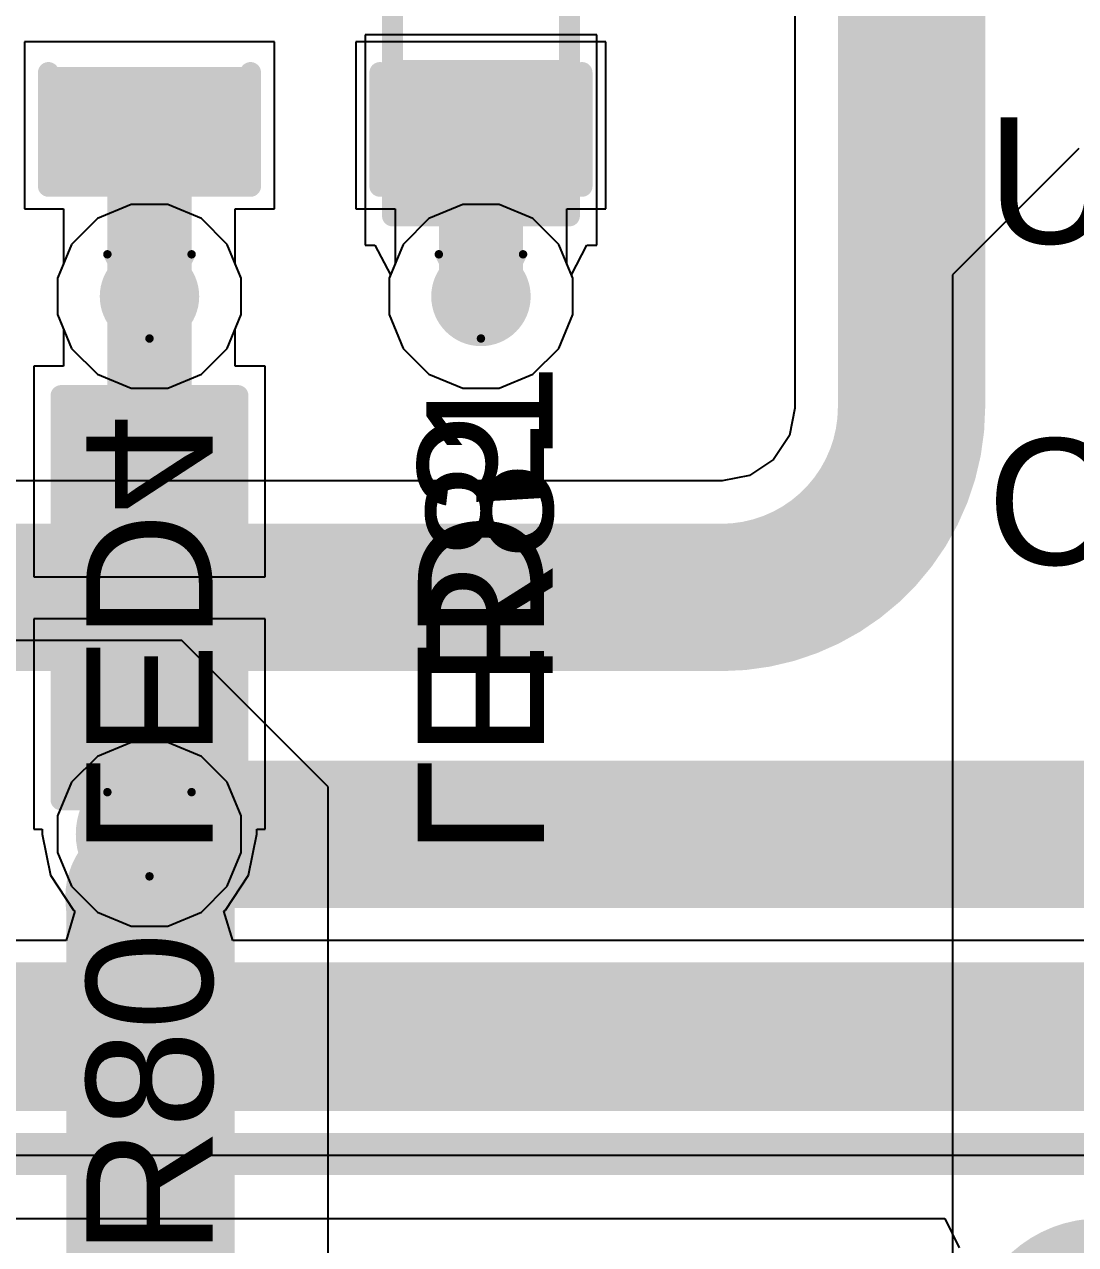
# Model space of a CAD drawing. Header units: inches. Extents: x 0 to 5359, y 0 to 5098.
# Drawn here: x 32.25 to 38.59, y 75 to 82.36 of the extents above; entities that cross this region are included whole.
import ezdxf

# ---------------------------------------------------------------- set-up
doc = ezdxf.new("R2010")
doc.units = ezdxf.units.IN
for name, color, linetype in [('Bottom Layer', 5, 'Continuous'), ('Bottom Overlay', 54, 'Continuous'), ('Bottom Paste', 16, 'Continuous'), ('Bottom Solder', 6, 'Continuous'), ('Drill Drawing', 1, 'Continuous'), ('Layer 1', 16, 'Continuous'), ('Layer 2', 76, 'Continuous'), ('Top Layer', 1, 'Continuous'), ('Top Overlay', 2, 'Continuous'), ('Top Paste', 8, 'Continuous'), ('Top Solder', 216, 'Continuous'), ('Via Holes', 16, 'Continuous')]:
    doc.layers.add(name, color=color, linetype=linetype)
doc.styles.add('Arial', font='', dxfattribs={"height": 0.2})
doc.styles.get('Arial').set_extended_font_data('Arial')

# ---------------------------------------------------------------- blocks, each defined once
blk = doc.blocks.new('R___0603_118')
at = {"layer": 'Top Layer'}
for points in [[(-0.381, 0.4445), (-0.381, -0.4445), (-1.143, -0.4445), (-1.143, 0.4445)], [(1.143, 0.4445), (1.143, -0.4445), (0.381, -0.4445), (0.381, 0.4445)]]:
    blk.add_hatch(color=1, dxfattribs=at).paths.add_polyline_path(points)
at = {"layer": 'Top Paste'}
for points in [[(-0.381, 0.4445), (-0.381, -0.4445), (-1.143, -0.4445), (-1.143, 0.4445)], [(1.143, 0.4445), (1.143, -0.4445), (0.381, -0.4445), (0.381, 0.4445)]]:
    blk.add_hatch(color=8, dxfattribs=at).paths.add_polyline_path(points)
at = {"layer": 'Top Solder'}
for points in [[(-0.2794, 0.5461), (-0.2794, -0.5461), (-1.2446, -0.5461), (-1.2446, 0.5461)], [(1.2446, 0.5461), (1.2446, -0.5461), (0.2794, -0.5461), (0.2794, 0.5461)]]:
    blk.add_hatch(color=216, dxfattribs=at).paths.add_polyline_path(points)
at = {"layer": 'Top Overlay'}
for points in [[(-1.2192, 0.5334, 0.127, 0.127, 0), (1.2192, 0.5334, 0.127, 0.127, 0)], [(-1.2192, 0.5334, 0.127, 0.127, 0), (-1.2192, -0.5334, 0.127, 0.127, 0)], [(1.2192, 0.5334, 0.127, 0.127, 0), (1.2192, -0.5334, 0.127, 0.127, 0)], [(-1.2192, -0.5334, 0.127, 0.127, 0), (1.2192, -0.5334, 0.127, 0.127, 0)]]:
    blk.add_lwpolyline(points, format="xyseb", dxfattribs=at)
for points in [[(-1.25095, 0.5334, 0.0635, 0.0635, 1), (-1.18745, 0.5334, 0.0635, 0.0635, 1)], [(-1.25095, 0.5334, 0.0635, 0.0635, 1), (-1.18745, 0.5334, 0.0635, 0.0635, 1)], [(1.18745, 0.5334, 0.0635, 0.0635, 1), (1.25095, 0.5334, 0.0635, 0.0635, 1)], [(1.18745, 0.5334, 0.0635, 0.0635, 1), (1.25095, 0.5334, 0.0635, 0.0635, 1)], [(-1.25095, -0.5334, 0.0635, 0.0635, 1), (-1.18745, -0.5334, 0.0635, 0.0635, 1)], [(-1.25095, -0.5334, 0.0635, 0.0635, 1), (-1.18745, -0.5334, 0.0635, 0.0635, 1)], [(1.18745, -0.5334, 0.0635, 0.0635, 1), (1.25095, -0.5334, 0.0635, 0.0635, 1)], [(1.18745, -0.5334, 0.0635, 0.0635, 1), (1.25095, -0.5334, 0.0635, 0.0635, 1)]]:
    blk.add_lwpolyline(points, format="xyseb", close=True, dxfattribs=at)
blk = doc.blocks.new('R___0603_119')
at = {"layer": 'Top Layer'}
for points in [[(-0.381, 0.4445), (-0.381, -0.4445), (-1.143, -0.4445), (-1.143, 0.4445)], [(1.143, 0.4445), (1.143, -0.4445), (0.381, -0.4445), (0.381, 0.4445)]]:
    blk.add_hatch(color=1, dxfattribs=at).paths.add_polyline_path(points)
at = {"layer": 'Top Paste'}
for points in [[(-0.381, 0.4445), (-0.381, -0.4445), (-1.143, -0.4445), (-1.143, 0.4445)], [(1.143, 0.4445), (1.143, -0.4445), (0.381, -0.4445), (0.381, 0.4445)]]:
    blk.add_hatch(color=8, dxfattribs=at).paths.add_polyline_path(points)
at = {"layer": 'Top Solder'}
for points in [[(-0.2794, 0.5461), (-0.2794, -0.5461), (-1.2446, -0.5461), (-1.2446, 0.5461)], [(1.2446, 0.5461), (1.2446, -0.5461), (0.2794, -0.5461), (0.2794, 0.5461)]]:
    blk.add_hatch(color=216, dxfattribs=at).paths.add_polyline_path(points)
at = {"layer": 'Top Overlay'}
for points in [[(1.2192, 0.5334, 0.127, 0.127, 0), (-1.2192, 0.5334, 0.127, 0.127, 0)], [(-1.2192, -0.5334, 0.127, 0.127, 0), (-1.2192, 0.5334, 0.127, 0.127, 0)], [(1.2192, -0.5334, 0.127, 0.127, 0), (1.2192, 0.5334, 0.127, 0.127, 0)], [(1.2192, -0.5334, 0.127, 0.127, 0), (-1.2192, -0.5334, 0.127, 0.127, 0)]]:
    blk.add_lwpolyline(points, format="xyseb", dxfattribs=at)
for points in [[(-1.25095, 0.5334, 0.0635, 0.0635, 1), (-1.18745, 0.5334, 0.0635, 0.0635, 1)], [(-1.25095, 0.5334, 0.0635, 0.0635, 1), (-1.18745, 0.5334, 0.0635, 0.0635, 1)], [(1.18745, 0.5334, 0.0635, 0.0635, 1), (1.25095, 0.5334, 0.0635, 0.0635, 1)], [(1.18745, 0.5334, 0.0635, 0.0635, 1), (1.25095, 0.5334, 0.0635, 0.0635, 1)], [(-1.25095, -0.5334, 0.0635, 0.0635, 1), (-1.18745, -0.5334, 0.0635, 0.0635, 1)], [(-1.25095, -0.5334, 0.0635, 0.0635, 1), (-1.18745, -0.5334, 0.0635, 0.0635, 1)], [(1.18745, -0.5334, 0.0635, 0.0635, 1), (1.25095, -0.5334, 0.0635, 0.0635, 1)], [(1.18745, -0.5334, 0.0635, 0.0635, 1), (1.25095, -0.5334, 0.0635, 0.0635, 1)]]:
    blk.add_lwpolyline(points, format="xyseb", close=True, dxfattribs=at)
blk = doc.blocks.new('LED_0603_B_212')
at = {"layer": 'Bottom Layer'}
for points in [[(-1, 0.5), (-0.5, 0.5), (-0.5, -0.5), (-1, -0.5)], [(0.5, 0.5), (1, 0.5), (1, -0.5), (0.5, -0.5)]]:
    blk.add_hatch(color=5, dxfattribs=at).paths.add_polyline_path(points)
at = {"layer": 'Bottom Overlay'}
blk.add_hatch(color=54, dxfattribs=at).paths.add_polyline_path([(1.1176, -0.6604), (1.7526, -0.6604), (1.7526, 0.6604), (1.1176, 0.6604)])
at = {"layer": 'Bottom Paste'}
for points in [[(-1, 0.5), (-0.5, 0.5), (-0.5, -0.5), (-1, -0.5)], [(0.5, 0.5), (1, 0.5), (1, -0.5), (0.5, -0.5)]]:
    blk.add_hatch(color=16, dxfattribs=at).paths.add_polyline_path(points)
at = {"layer": 'Bottom Solder'}
for points in [[(-1.1016, 0.6016), (-0.3984, 0.6016), (-0.3984, -0.6016), (-1.1016, -0.6016)], [(0.3984, 0.6016), (1.1016, 0.6016), (1.1016, -0.6016), (0.3984, -0.6016)]]:
    blk.add_hatch(color=6, dxfattribs=at).paths.add_polyline_path(points)
at = {"layer": 'Bottom Overlay'}
for points in [[(-1.1176, 0.6096, 0.127, 0.127, 0), (-1.1176, -0.6096, 0.127, 0.127, 0)], [(-1.1176, 0.6096, 0.127, 0.127, 0), (-0.4318, 0.6096, 0.127, 0.127, 0)], [(0.4318, 0.6096, 0.127, 0.127, 0), (1.1176, 0.6096, 0.127, 0.127, 0)], [(1.1176, 0.6096, 0.127, 0.127, 0), (1.1176, -0.6096, 0.127, 0.127, 0)], [(-1.1176, -0.6096, 0.127, 0.127, 0), (-0.4318, -0.6096, 0.127, 0.127, 0)], [(0.4318, -0.6096, 0.127, 0.127, 0), (1.1176, -0.6096, 0.127, 0.127, 0)]]:
    blk.add_lwpolyline(points, format="xyseb", dxfattribs=at)
for points in [[(-1.1494, 0.6096, 0.0635, 0.0635, 1), (-1.0858, 0.6096, 0.0635, 0.0635, 1)], [(-1.1494, 0.6096, 0.0635, 0.0635, 1), (-1.0858, 0.6096, 0.0635, 0.0635, 1)], [(-0.4636, 0.6096, 0.0635, 0.0635, 1), (-0.4001, 0.6096, 0.0635, 0.0635, 1)], [(0.4001, 0.6096, 0.0635, 0.0635, 1), (0.4636, 0.6096, 0.0635, 0.0635, 1)], [(1.0859, 0.6096, 0.0635, 0.0635, 1), (1.1494, 0.6096, 0.0635, 0.0635, 1)], [(1.0859, 0.6096, 0.0635, 0.0635, 1), (1.1494, 0.6096, 0.0635, 0.0635, 1)], [(-1.1494, -0.6096, 0.0635, 0.0635, 1), (-1.0858, -0.6096, 0.0635, 0.0635, 1)], [(-1.1494, -0.6096, 0.0635, 0.0635, 1), (-1.0858, -0.6096, 0.0635, 0.0635, 1)], [(-0.4636, -0.6096, 0.0635, 0.0635, 1), (-0.4001, -0.6096, 0.0635, 0.0635, 1)], [(0.4001, -0.6096, 0.0635, 0.0635, 1), (0.4636, -0.6096, 0.0635, 0.0635, 1)], [(1.0859, -0.6096, 0.0635, 0.0635, 1), (1.1494, -0.6096, 0.0635, 0.0635, 1)], [(1.0859, -0.6096, 0.0635, 0.0635, 1), (1.1494, -0.6096, 0.0635, 0.0635, 1)]]:
    blk.add_lwpolyline(points, format="xyseb", close=True, dxfattribs=at)
blk = doc.blocks.new('LED_0603_B_213')
at = {"layer": 'Bottom Layer'}
for points in [[(-1, 0.5), (-0.5, 0.5), (-0.5, -0.5), (-1, -0.5)], [(0.5, 0.5), (1, 0.5), (1, -0.5), (0.5, -0.5)]]:
    blk.add_hatch(color=5, dxfattribs=at).paths.add_polyline_path(points)
at = {"layer": 'Bottom Overlay'}
blk.add_hatch(color=54, dxfattribs=at).paths.add_polyline_path([(1.1176, -0.6604), (1.7526, -0.6604), (1.7526, 0.6604), (1.1176, 0.6604)])
at = {"layer": 'Bottom Paste'}
for points in [[(-1, 0.5), (-0.5, 0.5), (-0.5, -0.5), (-1, -0.5)], [(0.5, 0.5), (1, 0.5), (1, -0.5), (0.5, -0.5)]]:
    blk.add_hatch(color=16, dxfattribs=at).paths.add_polyline_path(points)
at = {"layer": 'Bottom Solder'}
for points in [[(-1.1016, 0.6016), (-0.3984, 0.6016), (-0.3984, -0.6016), (-1.1016, -0.6016)], [(0.3984, 0.6016), (1.1016, 0.6016), (1.1016, -0.6016), (0.3984, -0.6016)]]:
    blk.add_hatch(color=6, dxfattribs=at).paths.add_polyline_path(points)
at = {"layer": 'Bottom Overlay'}
for points in [[(-1.1176, 0.6096, 0.127, 0.127, 0), (-1.1176, -0.6096, 0.127, 0.127, 0)], [(-1.1176, 0.6096, 0.127, 0.127, 0), (-0.4318, 0.6096, 0.127, 0.127, 0)], [(0.4318, 0.6096, 0.127, 0.127, 0), (1.1176, 0.6096, 0.127, 0.127, 0)], [(1.1176, 0.6096, 0.127, 0.127, 0), (1.1176, -0.6096, 0.127, 0.127, 0)], [(-1.1176, -0.6096, 0.127, 0.127, 0), (-0.4318, -0.6096, 0.127, 0.127, 0)], [(0.4318, -0.6096, 0.127, 0.127, 0), (1.1176, -0.6096, 0.127, 0.127, 0)]]:
    blk.add_lwpolyline(points, format="xyseb", dxfattribs=at)
for points in [[(-1.1494, 0.6096, 0.0635, 0.0635, 1), (-1.0858, 0.6096, 0.0635, 0.0635, 1)], [(-1.1494, 0.6096, 0.0635, 0.0635, 1), (-1.0858, 0.6096, 0.0635, 0.0635, 1)], [(-0.4636, 0.6096, 0.0635, 0.0635, 1), (-0.4001, 0.6096, 0.0635, 0.0635, 1)], [(0.4001, 0.6096, 0.0635, 0.0635, 1), (0.4636, 0.6096, 0.0635, 0.0635, 1)], [(1.0859, 0.6096, 0.0635, 0.0635, 1), (1.1494, 0.6096, 0.0635, 0.0635, 1)], [(1.0859, 0.6096, 0.0635, 0.0635, 1), (1.1494, 0.6096, 0.0635, 0.0635, 1)], [(-1.1494, -0.6096, 0.0635, 0.0635, 1), (-1.0858, -0.6096, 0.0635, 0.0635, 1)], [(-1.1494, -0.6096, 0.0635, 0.0635, 1), (-1.0858, -0.6096, 0.0635, 0.0635, 1)], [(-0.4636, -0.6096, 0.0635, 0.0635, 1), (-0.4001, -0.6096, 0.0635, 0.0635, 1)], [(0.4001, -0.6096, 0.0635, 0.0635, 1), (0.4636, -0.6096, 0.0635, 0.0635, 1)], [(1.0859, -0.6096, 0.0635, 0.0635, 1), (1.1494, -0.6096, 0.0635, 0.0635, 1)], [(1.0859, -0.6096, 0.0635, 0.0635, 1), (1.1494, -0.6096, 0.0635, 0.0635, 1)]]:
    blk.add_lwpolyline(points, format="xyseb", close=True, dxfattribs=at)

msp = doc.modelspace()

# ---------------------------------------------------------------- hatches: boundary and pattern name
at = {"layer": 'Bottom Layer'}
h = msp.add_hatch(color=5, dxfattribs=at)
edge = h.paths.add_edge_path()
edge.add_arc((33, 80.7178), 0.3, 0, 360)
h = msp.add_hatch(color=5, dxfattribs=at)
edge = h.paths.add_edge_path()
edge.add_arc((35, 80.7178), 0.3, 0, 360)
h = msp.add_hatch(color=5, dxfattribs=at)
edge = h.paths.add_edge_path()
edge.add_arc((33, 77.4731), 0.3, 0, 360)
at = {"layer": 'Layer 1'}
h = msp.add_hatch(color=16, dxfattribs=at)
edge = h.paths.add_edge_path()
edge.add_arc((33, 80.7178), 0.3, 0, 360)
h = msp.add_hatch(color=16, dxfattribs=at)
edge = h.paths.add_edge_path()
edge.add_arc((35, 80.7178), 0.3, 0, 360)
h = msp.add_hatch(color=16, dxfattribs=at)
edge = h.paths.add_edge_path()
edge.add_arc((33, 77.4731), 0.3, 0, 360)
at = {"layer": 'Layer 2'}
h = msp.add_hatch(color=76, dxfattribs=at)
edge = h.paths.add_edge_path()
edge.add_arc((33, 80.7178), 0.3, 0, 360)
h = msp.add_hatch(color=76, dxfattribs=at)
edge = h.paths.add_edge_path()
edge.add_arc((35, 80.7178), 0.3, 0, 360)
h = msp.add_hatch(color=76, dxfattribs=at)
edge = h.paths.add_edge_path()
edge.add_arc((33, 77.4731), 0.3, 0, 360)
at = {"layer": 'Top Layer'}
h = msp.add_hatch(color=1, dxfattribs=at)
edge = h.paths.add_edge_path()
edge.add_arc((33, 80.7178), 0.3, 0, 360)
h = msp.add_hatch(color=1, dxfattribs=at)
edge = h.paths.add_edge_path()
edge.add_arc((35, 80.7178), 0.3, 0, 360)
h = msp.add_hatch(color=1, dxfattribs=at)
edge = h.paths.add_edge_path()
edge.add_arc((33, 77.4731), 0.3, 0, 360)
at = {"layer": 'Via Holes'}
h = msp.add_hatch(color=7, dxfattribs=at)
edge = h.paths.add_edge_path()
edge.add_arc((33, 80.7178), 0.15, 0, 360)
h = msp.add_hatch(color=7, dxfattribs=at)
edge = h.paths.add_edge_path()
edge.add_arc((35, 80.7178), 0.15, 0, 360)
h = msp.add_hatch(color=7, dxfattribs=at)
edge = h.paths.add_edge_path()
edge.add_arc((33, 77.4731), 0.15, 0, 360)

# ---------------------------------------------------------------- linework, layer by layer
at = {"layer": 'Bottom Layer'}
for p, q in [((36.8936, 91.1712), (36.8936, 80.0496)), ((33.754, 82.254), (32.246, 82.254)), ((32.246, 82.254), (32.246, 81.246)), ((33.754, 81.246), (33.754, 82.254)), ((35.754, 82.254), (34.246, 82.254)), ((34.246, 82.254), (34.246, 81.246)), ((35.754, 81.246), (35.754, 82.254)), ((32.246, 81.246), (32.482, 81.246)), ((32.482, 81.246), (32.482, 80.9151)), ((33.5179, 80.9151), (33.5179, 81.246)), ((33.5179, 81.246), (33.754, 81.246)), ((34.246, 81.246), (34.482, 81.246)), ((34.482, 81.246), (34.482, 80.9151)), ((35.5179, 80.9151), (35.5179, 81.246)), ((35.5179, 81.246), (35.754, 81.246)), ((32.482, 80.9151), (32.446, 80.828)), ((33.554, 80.828), (33.5179, 80.9151)), ((34.482, 80.9151), (34.446, 80.828)), ((35.554, 80.828), (35.5179, 80.9151)), ((32.446, 80.828), (32.446, 80.6077)), ((33.554, 80.6077), (33.554, 80.828)), ((34.446, 80.828), (34.446, 80.6077)), ((35.554, 80.6077), (35.554, 80.828)), ((32.446, 80.6077), (32.5303, 80.404)), ((33.4696, 80.404), (33.554, 80.6077)), ((34.446, 80.6077), (34.5303, 80.404)), ((35.4696, 80.404), (35.554, 80.6077)), ((32.5303, 80.404), (32.6861, 80.2482)), ((33.3138, 80.2482), (33.4696, 80.404)), ((34.5303, 80.404), (34.6861, 80.2482)), ((35.3138, 80.2482), (35.4696, 80.404)), ((32.6861, 80.2482), (32.8898, 80.1639)), ((33.1102, 80.1639), (33.3138, 80.2482)), ((34.6861, 80.2482), (34.8898, 80.1639)), ((35.1102, 80.1639), (35.3138, 80.2482)), ((32.8898, 80.1639), (33.1102, 80.1639)), ((34.8898, 80.1639), (35.1102, 80.1639)), ((36.8944, 80.0439), (36.8616, 79.8791)), ((36.8936, 80.0496), (36.8944, 80.0439)), ((36.8616, 79.8791), (36.765, 79.7346)), ((36.765, 79.7346), (36.6205, 79.638)), ((36.45, 79.606), (30.1712, 79.606)), ((36.4557, 79.6053), (36.45, 79.606)), ((36.6205, 79.638), (36.4557, 79.6053)), ((25.0537, 75.1551), (37.7984, 75.1551)), ((37.7984, 75.1551), (37.8861, 74.9773))]:
    msp.add_line(p, q, dxfattribs=at)
for points in [[(37.5981, 80.0496, 0.889, 0.889, 0), (37.5981, 95.7505, 0.889, 0.889, 0)], [(33, 80.7178, 0.508, 0.508, 0), (33, 81.7218, 0.508, 0.508, 0)], [(35, 80.7178, 0.508, 0.508, 0), (35, 81.7218, 0.508, 0.508, 0)], [(37.5981, 80.0496, 0.889, 0.889, -0.414214), (36.45, 78.9015, 0.889, 0.889, 0)], [(30.1712, 78.9015, 0.889, 0.889, 0), (36.45, 78.9015, 0.889, 0.889, 0)], [(33, 77.4731, 0.889, 0.889, 0), (43.3351, 77.4731, 0.889, 0.889, 0)], [(22.9248, 76.5732, 0.254, 0.254, 0), (45.0617, 76.5732, 0.254, 0.254, 0)], [(23.6342, 76.0391, 0.254, 0.254, 0), (45.3127, 76.0391, 0.254, 0.254, 0)], [(25.0537, 75.5435, 0.254, 0.254, 0), (45.7747, 75.5435, 0.254, 0.254, 0)], [(38.0658, 74.3579, 0.254, 0.254, -0.414214), (38.7366, 75.0288, 0.254, 0.254, 0)]]:
    msp.add_lwpolyline(points, format="xyseb", dxfattribs=at)
for points in [[(32.873, 81.7218, 0.254, 0.254, 1), (33.127, 81.7218, 0.254, 0.254, 1)], [(34.873, 81.7218, 0.254, 0.254, 1), (35.127, 81.7218, 0.254, 0.254, 1)], [(32.873, 80.7178, 0.254, 0.254, 1), (33.127, 80.7178, 0.254, 0.254, 1)], [(34.873, 80.7178, 0.254, 0.254, 1), (35.127, 80.7178, 0.254, 0.254, 1)], [(37.3759, 80.0496, 0.4445, 0.4445, 1), (37.8204, 80.0496, 0.4445, 0.4445, 1)], [(37.3759, 80.0496, 0.4445, 0.4445, 1), (37.8204, 80.0496, 0.4445, 0.4445, 1)], [(36.2278, 78.9015, 0.4445, 0.4445, 1), (36.6723, 78.9015, 0.4445, 0.4445, 1)], [(36.2278, 78.9015, 0.4445, 0.4445, 1), (36.6723, 78.9015, 0.4445, 0.4445, 1)], [(32.7777, 77.4731, 0.4445, 0.4445, 1), (33.2222, 77.4731, 0.4445, 0.4445, 1)]]:
    msp.add_lwpolyline(points, format="xyseb", close=True, dxfattribs=at)
at = {"layer": 'Drill Drawing'}
for points in [[(32.746, 80.9718, 0.0508, 0.0508, 0), (33.254, 80.9718, 0.0508, 0.0508, 0)], [(32.746, 80.9718, 0.0508, 0.0508, 0), (33, 80.4638, 0.0508, 0.0508, 0)], [(33, 80.4638, 0.0508, 0.0508, 0), (33.254, 80.9718, 0.0508, 0.0508, 0)], [(34.746, 80.9718, 0.0508, 0.0508, 0), (35.254, 80.9718, 0.0508, 0.0508, 0)], [(34.746, 80.9718, 0.0508, 0.0508, 0), (35, 80.4638, 0.0508, 0.0508, 0)], [(35, 80.4638, 0.0508, 0.0508, 0), (35.254, 80.9718, 0.0508, 0.0508, 0)], [(32.746, 77.7271, 0.0508, 0.0508, 0), (33.254, 77.7271, 0.0508, 0.0508, 0)], [(32.746, 77.7271, 0.0508, 0.0508, 0), (33, 77.2191, 0.0508, 0.0508, 0)], [(33, 77.2191, 0.0508, 0.0508, 0), (33.254, 77.7271, 0.0508, 0.0508, 0)]]:
    msp.add_lwpolyline(points, format="xyseb", dxfattribs=at)
for points in [[(32.7333, 80.9718, 0.0254, 0.0254, 1), (32.7587, 80.9718, 0.0254, 0.0254, 1)], [(32.7333, 80.9718, 0.0254, 0.0254, 1), (32.7587, 80.9718, 0.0254, 0.0254, 1)], [(33.2413, 80.9718, 0.0254, 0.0254, 1), (33.2667, 80.9718, 0.0254, 0.0254, 1)], [(33.2413, 80.9718, 0.0254, 0.0254, 1), (33.2667, 80.9718, 0.0254, 0.0254, 1)], [(34.7333, 80.9718, 0.0254, 0.0254, 1), (34.7587, 80.9718, 0.0254, 0.0254, 1)], [(34.7333, 80.9718, 0.0254, 0.0254, 1), (34.7587, 80.9718, 0.0254, 0.0254, 1)], [(35.2413, 80.9718, 0.0254, 0.0254, 1), (35.2667, 80.9718, 0.0254, 0.0254, 1)], [(35.2413, 80.9718, 0.0254, 0.0254, 1), (35.2667, 80.9718, 0.0254, 0.0254, 1)], [(32.9873, 80.4638, 0.0254, 0.0254, 1), (33.0127, 80.4638, 0.0254, 0.0254, 1)], [(32.9873, 80.4638, 0.0254, 0.0254, 1), (33.0127, 80.4638, 0.0254, 0.0254, 1)], [(34.9873, 80.4638, 0.0254, 0.0254, 1), (35.0127, 80.4638, 0.0254, 0.0254, 1)], [(34.9873, 80.4638, 0.0254, 0.0254, 1), (35.0127, 80.4638, 0.0254, 0.0254, 1)], [(32.7333, 77.7271, 0.0254, 0.0254, 1), (32.7587, 77.7271, 0.0254, 0.0254, 1)], [(32.7333, 77.7271, 0.0254, 0.0254, 1), (32.7587, 77.7271, 0.0254, 0.0254, 1)], [(33.2413, 77.7271, 0.0254, 0.0254, 1), (33.2667, 77.7271, 0.0254, 0.0254, 1)], [(33.2413, 77.7271, 0.0254, 0.0254, 1), (33.2667, 77.7271, 0.0254, 0.0254, 1)], [(32.9873, 77.2191, 0.0254, 0.0254, 1), (33.0127, 77.2191, 0.0254, 0.0254, 1)], [(32.9873, 77.2191, 0.0254, 0.0254, 1), (33.0127, 77.2191, 0.0254, 0.0254, 1)]]:
    msp.add_lwpolyline(points, format="xyseb", close=True, dxfattribs=at)
at = {"layer": 'Layer 1'}
for p, q in [((32.8898, 81.2718), (32.6861, 81.1875)), ((33.1102, 81.2718), (32.8898, 81.2718)), ((33.3138, 81.1875), (33.1102, 81.2718)), ((34.8898, 81.2718), (34.6861, 81.1875)), ((35.1102, 81.2718), (34.8898, 81.2718)), ((35.3138, 81.1875), (35.1102, 81.2718)), ((32.6861, 81.1875), (32.5303, 81.0317)), ((33.4696, 81.0317), (33.3138, 81.1875)), ((34.6861, 81.1875), (34.5303, 81.0317)), ((35.4696, 81.0317), (35.3138, 81.1875)), ((32.5303, 81.0317), (32.446, 80.828)), ((33.554, 80.828), (33.4696, 81.0317)), ((34.5303, 81.0317), (34.446, 80.828)), ((35.554, 80.828), (35.4696, 81.0317)), ((32.446, 80.828), (32.446, 80.6077)), ((33.554, 80.6077), (33.554, 80.828)), ((34.446, 80.828), (34.446, 80.6077)), ((35.554, 80.6077), (35.554, 80.828)), ((32.446, 80.6077), (32.5303, 80.404)), ((33.4696, 80.404), (33.554, 80.6077)), ((34.446, 80.6077), (34.5303, 80.404)), ((35.4696, 80.404), (35.554, 80.6077)), ((32.5303, 80.404), (32.6861, 80.2482)), ((33.3138, 80.2482), (33.4696, 80.404)), ((34.5303, 80.404), (34.6861, 80.2482)), ((35.3138, 80.2482), (35.4696, 80.404)), ((32.6861, 80.2482), (32.8898, 80.1639)), ((33.1102, 80.1639), (33.3138, 80.2482)), ((34.6861, 80.2482), (34.8898, 80.1639)), ((35.1102, 80.1639), (35.3138, 80.2482)), ((32.8898, 80.1639), (33.1102, 80.1639)), ((34.8898, 80.1639), (35.1102, 80.1639)), ((32.8898, 78.0271), (32.6861, 77.9427)), ((33.1102, 78.0271), (32.8898, 78.0271)), ((33.3138, 77.9427), (33.1102, 78.0271)), ((32.6861, 77.9427), (32.5303, 77.7869)), ((33.4696, 77.7869), (33.3138, 77.9427)), ((32.5303, 77.7869), (32.446, 77.5833)), ((33.554, 77.5833), (33.4696, 77.7869)), ((32.446, 77.5833), (32.446, 77.3629)), ((33.554, 77.3629), (33.554, 77.5833)), ((32.446, 77.3629), (32.5303, 77.1593)), ((33.4696, 77.1593), (33.554, 77.3629)), ((32.5303, 77.1593), (32.6861, 77.0034)), ((33.3138, 77.0034), (33.4696, 77.1593)), ((32.6861, 77.0034), (32.8898, 76.9191)), ((33.1102, 76.9191), (33.3138, 77.0034)), ((32.8898, 76.9191), (33.1102, 76.9191))]:
    msp.add_line(p, q, dxfattribs=at)
at = {"layer": 'Layer 2'}
for p, q in [((38.608, 81.6102), (37.846, 80.8482)), ((32.8898, 81.2718), (32.6861, 81.1875)), ((33.1102, 81.2718), (32.8898, 81.2718)), ((33.3138, 81.1875), (33.1102, 81.2718)), ((34.8898, 81.2718), (34.6861, 81.1875)), ((35.1102, 81.2718), (34.8898, 81.2718)), ((35.3138, 81.1875), (35.1102, 81.2718)), ((32.6861, 81.1875), (32.5303, 81.0317)), ((33.4696, 81.0317), (33.3138, 81.1875)), ((34.6861, 81.1875), (34.5303, 81.0317)), ((35.4696, 81.0317), (35.3138, 81.1875)), ((32.5303, 81.0317), (32.446, 80.828)), ((33.554, 80.828), (33.4696, 81.0317)), ((34.5303, 81.0317), (34.446, 80.828)), ((35.554, 80.828), (35.4696, 81.0317)), ((32.446, 80.828), (32.446, 80.6077)), ((33.554, 80.6077), (33.554, 80.828)), ((34.446, 80.828), (34.446, 80.6077)), ((35.554, 80.6077), (35.554, 80.828)), ((37.846, 80.8482), (37.846, 50.6144)), ((32.446, 80.6077), (32.5303, 80.404)), ((33.4696, 80.404), (33.554, 80.6077)), ((34.446, 80.6077), (34.5303, 80.404)), ((35.4696, 80.404), (35.554, 80.6077)), ((32.5303, 80.404), (32.6861, 80.2482)), ((33.3138, 80.2482), (33.4696, 80.404)), ((34.5303, 80.404), (34.6861, 80.2482)), ((35.3138, 80.2482), (35.4696, 80.404)), ((32.6861, 80.2482), (32.8898, 80.1639)), ((33.1102, 80.1639), (33.3138, 80.2482)), ((34.6861, 80.2482), (34.8898, 80.1639)), ((35.1102, 80.1639), (35.3138, 80.2482)), ((32.8898, 80.1639), (33.1102, 80.1639)), ((34.8898, 80.1639), (35.1102, 80.1639)), ((33.1954, 78.6413), (28.8565, 78.6413)), ((34.0782, 77.7585), (33.1954, 78.6413)), ((34.0782, 49.3608), (34.0782, 77.7585))]:
    msp.add_line(p, q, dxfattribs=at)
for points in [[(33, 77.0921, 1.016, 1.016, 0), (33, 77.0915, 1.016, 1.016, 0)], [(33, 77.0915, 1.016, 1.016, -0.028562), (33.0066, 76.9757, 1.016, 1.016, 0)], [(33.0066, 49.0118, 1.016, 1.016, 0), (33.0066, 76.9757, 1.016, 1.016, 0)]]:
    msp.add_lwpolyline(points, format="xyseb", dxfattribs=at)
for points in [[(32.746, 77.0921, 0.508, 0.508, 1), (33.254, 77.0921, 0.508, 0.508, 1)], [(32.746, 77.0915, 0.508, 0.508, 1), (33.254, 77.0915, 0.508, 0.508, 1)], [(32.746, 77.0915, 0.508, 0.508, 1), (33.254, 77.0915, 0.508, 0.508, 1)], [(32.7526, 76.9757, 0.508, 0.508, 1), (33.2606, 76.9757, 0.508, 0.508, 1)], [(32.7526, 76.9757, 0.508, 0.508, 1), (33.2606, 76.9757, 0.508, 0.508, 1)]]:
    msp.add_lwpolyline(points, format="xyseb", close=True, dxfattribs=at)
at = {"layer": 'Top Layer'}
for p, q in [((35.6985, 82.296), (34.3015, 82.296)), ((34.3015, 82.296), (34.3015, 81.026)), ((35.6985, 81.026), (35.6985, 82.296)), ((32.8898, 81.2718), (32.6861, 81.1875)), ((33.1102, 81.2718), (32.8898, 81.2718)), ((33.3138, 81.1875), (33.1102, 81.2718)), ((32.6861, 81.1875), (32.5303, 81.0317)), ((33.4696, 81.0317), (33.3138, 81.1875)), ((32.5303, 81.0317), (32.446, 80.828)), ((33.554, 80.828), (33.4696, 81.0317)), ((34.3015, 81.026), (34.3606, 81.026)), ((34.3606, 81.026), (34.4543, 80.8482)), ((35.5456, 80.8482), (35.6393, 81.026)), ((35.6393, 81.026), (35.6985, 81.026)), ((32.446, 80.828), (32.446, 80.6077)), ((33.554, 80.6077), (33.554, 80.828)), ((34.4543, 80.8482), (34.446, 80.828)), ((34.446, 80.828), (34.446, 80.6077)), ((35.554, 80.828), (35.5456, 80.8482)), ((35.554, 80.6077), (35.554, 80.828)), ((32.446, 80.6077), (32.482, 80.5206)), ((33.5179, 80.5206), (33.554, 80.6077)), ((34.446, 80.6077), (34.5303, 80.404)), ((35.4696, 80.404), (35.554, 80.6077)), ((32.482, 80.5206), (32.482, 80.297)), ((33.5179, 80.297), (33.5179, 80.5206)), ((34.5303, 80.404), (34.6861, 80.2482)), ((35.3138, 80.2482), (35.4696, 80.404)), ((32.482, 80.297), (32.3015, 80.297)), ((32.3015, 80.297), (32.3015, 79.027)), ((33.6985, 80.297), (33.5179, 80.297)), ((33.6985, 79.027), (33.6985, 80.297)), ((34.6861, 80.2482), (34.8898, 80.1639)), ((35.1102, 80.1639), (35.3138, 80.2482)), ((34.8898, 80.1639), (35.1102, 80.1639)), ((32.3015, 79.027), (33.6985, 79.027)), ((32.9374, 78.773), (32.3015, 78.773)), ((32.3015, 78.773), (32.3015, 77.503)), ((33, 78.7855), (32.9374, 78.773)), ((33.0625, 78.773), (33, 78.7855)), ((33.6985, 78.773), (33.0625, 78.773)), ((33.6985, 77.503), (33.6985, 78.773)), ((32.3015, 77.503), (32.3525, 77.503)), ((32.3525, 77.503), (32.3525, 77.4731)), ((32.3525, 77.4731), (32.4018, 77.2253)), ((33.5981, 77.2253), (33.6474, 77.4731)), ((33.6474, 77.4731), (33.6474, 77.503)), ((33.6474, 77.503), (33.6985, 77.503)), ((32.4018, 77.2253), (32.5422, 77.0153)), ((33.4578, 77.0153), (33.5981, 77.2253)), ((32.5505, 77.0097), (32.4965, 76.8319)), ((32.5422, 77.0153), (32.5505, 77.0097)), ((33.4495, 77.0097), (33.4578, 77.0153)), ((33.5034, 76.8319), (33.4495, 77.0097)), ((32.4965, 76.8319), (31.8636, 76.8319)), ((41.4076, 76.8319), (33.5034, 76.8319)), ((31.8636, 75.537), (41.4076, 75.537))]:
    msp.add_line(p, q, dxfattribs=at)
for points in [[(35, 80.7178, 0.508, 0.508, 0), (35, 81.661, 0.508, 0.508, 0)], [(33, 79.662, 0.508, 0.508, 0), (33, 80.7178, 0.508, 0.508, 0)], [(33, 77.4731, 0.762, 0.762, 0), (33, 78.138, 0.762, 0.762, 0)], [(31.8636, 76.1845, 0.762, 0.762, 0), (41.4076, 76.1845, 0.762, 0.762, 0)]]:
    msp.add_lwpolyline(points, format="xyseb", dxfattribs=at)
for points in [[(34.873, 81.661, 0.254, 0.254, 1), (35.127, 81.661, 0.254, 0.254, 1)], [(32.873, 80.7178, 0.254, 0.254, 1), (33.127, 80.7178, 0.254, 0.254, 1)], [(34.873, 80.7178, 0.254, 0.254, 1), (35.127, 80.7178, 0.254, 0.254, 1)], [(32.873, 79.662, 0.254, 0.254, 1), (33.127, 79.662, 0.254, 0.254, 1)], [(32.8095, 78.138, 0.381, 0.381, 1), (33.1905, 78.138, 0.381, 0.381, 1)], [(32.8095, 77.4731, 0.381, 0.381, 1), (33.1905, 77.4731, 0.381, 0.381, 1)]]:
    msp.add_lwpolyline(points, format="xyseb", close=True, dxfattribs=at)

# ---------------------------------------------------------------- block references
for name, p, rotation in [('LED_0603_B_213', (33, 82.5), 90), ('LED_0603_B_212', (35, 82.5), 90), ('R___0603_118', (35, 82.423), 90), ('R___0603_119', (33, 78.9), 270)]:
    msp.add_blockref(name, p, dxfattribs=dict(rotation=rotation))

# ---------------------------------------------------------------- texts
at = {"layer": 'Bottom Overlay', "style": 'Arial', "text_generation_flag": 2}
for s, p in [('LED4', (32.6191, 77.3434)), ('LED5', (34.6191, 77.3434))]:
    msp.add_text(s, height=0.762, rotation=270, dxfattribs=at).set_placement(p)
at = {"layer": 'Top Overlay', "style": 'Arial'}
for s, p in [('U9', (38.054, 81.0366)), ('C88', (38.054, 79.0988))]:
    msp.add_text(s, height=0.762, dxfattribs=at).set_placement(p)
for s, p in [('R81', (35.4329, 78.3593)), ('R80', (33.3808, 74.9303))]:
    msp.add_text(s, height=0.762, rotation=90, dxfattribs=at).set_placement(p)

doc.saveas('drawing.dxf')
